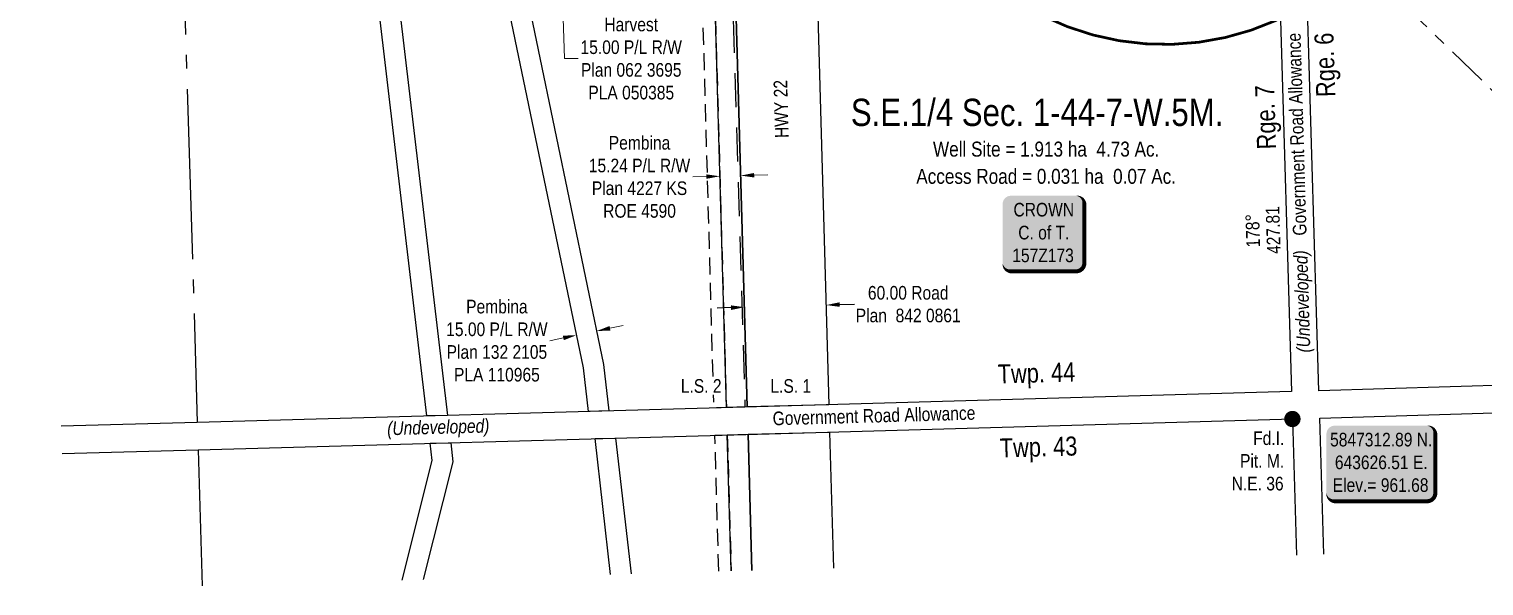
# Model space of a CAD drawing. Extents: x 639876 to 647027, y 5844013 to 5848342.
# Drawn here: x 642698 to 643767, y 5847190 to 5847599 of the extents above; entities that cross this region are included whole.
import ezdxf
from ezdxf.enums import TextEntityAlignment as Align

# ---------------------------------------------------------------- set-up
doc = ezdxf.new("R2010")
doc.units = 0
doc.header["$LTSCALE"] = 5
doc.header["$PDSIZE"] = 0.5
for name, pattern in [('foc-BUFFER', [16.75, 15, -1.75]), ('foc-DRILLPATH', [14.75, 6, -1.75, 1.75, -1.75, 1.75, -1.75]), ('foc-FLOWLINE', [3.75, 2.5, -1.25]), ('foc-LSD', [8, 5, -3]), ('foc-QUARTERLINE', [33, 25, -3, 2, -3])]:
    doc.linetypes.add(name, pattern=pattern)
doc.layers.get('Defpoints').update_dxf_attribs({"color": 9})
for name, color, linetype in [('AS-OWNER', 7, 'Continuous'), ('AUX-BUFFER', 7, 'foc-BUFFER'), ('C-SYMBOL', 7, 'Continuous'), ('D-TXT', 6, 'Continuous'), ('DETAIL-T', 7, 'Continuous'), ('F-EZE', 190, 'foc-FLOWLINE'), ('F-RW', 190, 'Continuous'), ('L-AREAREQUIRED', 7, 'Continuous'), ('L-AREAWORK', 5, 'Continuous'), ('L-BD', 7, 'Continuous'), ('L-MON', 1, 'Continuous'), ('L-QSEC', 8, 'foc-QUARTERLINE'), ('L-ROAD-T', 7, 'Continuous'), ('L-SEC', 7, 'Continuous'), ('L-SECTION-LSD', 7, 'foc-LSD'), ('L-TITLEDB', 4, 'Continuous'), ('L-TITLEDB-T', 4, 'Continuous'), ('P-PDRILLPATH', 12, 'foc-DRILLPATH')]:
    doc.layers.add(name, color=color, linetype=linetype)
doc.layers.add('F-RW-T', color=190, linetype='Continuous', lineweight=9)
doc.layers.add('T-TEXT', color=48, linetype='Continuous', lineweight=18)
doc.styles.add('100L', font='ARIALN.TTF', dxfattribs={"height": 11})
doc.styles.add('175L', font='ARIALN.TTF', dxfattribs={"height": 20})
doc.styles.add('80', font='ARIALN.TTF', dxfattribs={"height": 10})
doc.styles.add('80CG', font='ARIALN.TTF', dxfattribs={"height": 10})
doc.styles.add('80L', font='ARIALN.TTF', dxfattribs={"height": 10})
doc.styles.add('80LS', font='ARIALNI.TTF', dxfattribs={"height": 10})
doc.dimstyles.new('Compass 5 000', dxfattribs={"dimscale": 5, "dimtxt": 9, "dimasz": 2, "dimexe": 0.2, "dimexo": 0.0625, "dimgap": 0.5, "dimtad": 0, "dimtih": 1, "dimtoh": 1, "dimzin": 0, "dimdsep": 46, "dimtxsty": '80CG', "dimcen": 0.1, "dimse1": 1, "dimse2": 1, "dimclrd": 256, "dimclrt": 256, "dimaunit": 1, "dimadec": 4, "dimazin": 0, "dimtfac": 0.06, "dimtofl": 0, "dimtmove": 0, "dimatfit": 1, "dimfxl": 0.2, "dimtolj": 1, "dimtzin": 0, "dimlwd": -1, "dimarcsym": 0})

# ---------------------------------------------------------------- blocks, each defined once
blk = doc.blocks.new('*D496')
at = {"layer": 'Defpoints', "color": 0, "transparency": 16777216}
for p in [(643281.5, 5847481.1), (643221.6, 5847479.4), (643283.9, 5847396.6)]:
    blk.add_point(p, dxfattribs=at)
at = {"layer": 'L-TITLEDB-T', "transparency": 16777216}
for p, q in [((643213.9, 5847394.7), (643203.9, 5847394.4)), ((643293.9, 5847396.9), (643304.7, 5847397.2))]:
    blk.add_line(p, q, dxfattribs=at)
for points in [[(643213.9, 5847396.4), (643214, 5847393), (643223.9, 5847395)], [(643293.8, 5847398.6), (643293.9, 5847395.3), (643283.9, 5847396.6)]]:
    blk.add_solid(points, dxfattribs=at)
at = {"layer": 'L-TITLEDB-T', "transparency": 16777216, "insert": (643344.2, 5847397.2), "char_height": 10, "attachment_point": 5, "style": '80CG'}
blk.add_mtext('\\A1;60.00 Road\\PPlan  842 0861', dxfattribs=at)
blk = doc.blocks.new('*D500')
at = {"layer": 'Defpoints', "color": 0, "transparency": 16777216}
for p in [(643097.7, 5847686.4), (643088.9, 5847671.2), (643098.1, 5847671.4)]:
    blk.add_point(p, dxfattribs=at)
at = {"layer": 'F-RW-T', "transparency": 16777216}
for p, q in [((643088.1, 5847696.2), (643087.8, 5847706.2)), ((643089.1, 5847661.2), (643091.6, 5847577.6)), ((643091.6, 5847577.6), (643101.6, 5847577.6))]:
    blk.add_line(p, q, dxfattribs=at)
for points in [[(643089.8, 5847696.2), (643086.5, 5847696.1), (643088.4, 5847686.2)], [(643090.8, 5847661.2), (643087.5, 5847661.1), (643088.9, 5847671.2)]]:
    blk.add_solid(points, dxfattribs=at)
at = {"layer": 'F-RW-T', "transparency": 16777216, "insert": (643140.7, 5847577.6), "char_height": 10, "attachment_point": 5, "style": '80CG'}
blk.add_mtext('\\A1;Harvest\\P15.00 P/L R/W\\PPlan 062 3695\\PPLA 050385', dxfattribs=at)
blk = doc.blocks.new('*D501')
at = {"layer": 'Defpoints', "color": 0, "transparency": 16777216}
for p in [(643071.6, 5847513.7), (643086.3, 5847516.7), (643100.6, 5847374.5)]:
    blk.add_point(p, dxfattribs=at)
at = {"layer": 'F-RW-T', "transparency": 16777216}
for p, q in [((643125.1, 5847379.6), (643134.9, 5847381.6)), ((643090.8, 5847372.4), (643081, 5847370.4))]:
    blk.add_line(p, q, dxfattribs=at)
for points in [[(643090.5, 5847374.1), (643091.2, 5847370.8), (643100.6, 5847374.5)], [(643124.8, 5847381.2), (643125.4, 5847377.9), (643115.3, 5847377.5)]]:
    blk.add_solid(points, dxfattribs=at)
at = {"layer": 'F-RW-T', "transparency": 16777216, "insert": (643042, 5847370.4), "char_height": 10, "attachment_point": 5, "style": '80CG'}
blk.add_mtext('\\A1;Pembina\\P15.00 P/L R/W\\PPlan 132 2105\\PPLA 110965', dxfattribs=at)
blk = doc.blocks.new('*D503')
at = {"layer": 'Defpoints', "color": 0, "transparency": 16777216}
for p in [(643205.8, 5847491.2), (643207.1, 5847445.2), (643222.4, 5847445.7)]:
    blk.add_point(p, dxfattribs=at)
at = {"layer": 'F-RW-T', "transparency": 16777216}
for p, q in [((643195.9, 5847491), (643185.9, 5847490.7)), ((643231.1, 5847491.9), (643241.1, 5847492.2))]:
    blk.add_line(p, q, dxfattribs=at)
for points in [[(643195.8, 5847492.6), (643195.9, 5847489.3), (643205.8, 5847491.2)], [(643231, 5847493.6), (643231.1, 5847490.3), (643221.1, 5847491.7)]]:
    blk.add_solid(points, dxfattribs=at)
at = {"layer": 'F-RW-T', "transparency": 16777216, "insert": (643146.8, 5847490.7), "char_height": 10, "attachment_point": 5, "style": '80CG'}
blk.add_mtext('\\A1;Pembina\\P15.24 P/L R/W\\PPlan 4227 KS\\PROE 4590', dxfattribs=at)
blk = doc.blocks.new('fdia')
at = {"color": 255, "const_width": 1}
blk.add_lwpolyline([(-0.5, 0, 1), (0.5, 0, 1)], format="xyb", close=True, dxfattribs=at)
blk = doc.blocks.new('Fdiaa')
blk.add_blockref('fdia', (0, 0))
blk = doc.blocks.new('fdib')
at = {"color": 1, "const_width": 1.6}
blk.add_lwpolyline([(-0.4, 0, 1), (0.4, 0, 1)], format="xyb", close=True, dxfattribs=at)
at = {"color": 1}
blk.add_circle((0, 0), 0.8, dxfattribs=at)
blk = doc.blocks.new('Fdibb')
blk.add_blockref('fdib', (0, 0))
blk = doc.blocks.new('fdicc')
for name in ['Fdibb', 'Fdiaa']:
    blk.add_blockref(name, (0, 0))
blk = doc.blocks.new('FDI')
blk.add_blockref('fdicc', (0, 0))
blk = doc.blocks.new('*U587')
h = blk.add_hatch(color=255)
edge = h.paths.add_edge_path()
edge.add_line((-24, -28.5), (24, -28.5))
edge.add_arc((24, -22.5), 6, 270, 360)
edge.add_line((30, -22.5), (30, 21))
edge.add_arc((24, 21), 6, 0, 90)
edge.add_line((24, 27), (-24, 27))
edge.add_arc((-24, 21), 6, 90, 180)
edge.add_line((-30, 21), (-30, -22.5))
edge.add_arc((-24, -22.5), 6, 180, 270)
at = {"color": 14, "flags": 128}
blk.add_lwpolyline([(-24, -28.5, 3, 3, 0), (24, -28.5, 3, 3, 0.414214), (30, -22.5, 3, 3, 0), (30, 21, 3, 0, 0.414214), (24, 27, 0, 0, 0), (-24, 27, 0, 0, 0.414214), (-30, 21, 0, 0, 0), (-30, -22.5, 0, 3, 0.414214)], format="xyseb", close=True, dxfattribs=at)
blk.add_lwpolyline([(-28.3, -13.1, 0, 7.5, 0), (0, 0, 0, 0, 0)], format="xyseb", dxfattribs=at)
at = {"color": 14, "style": '80'}
blk.add_attdef('ENTER_TEXT_001', (-26.8, -4.9), '', height=10, dxfattribs=at)
blk = doc.blocks.new('*U517')
h = blk.add_hatch(color=254)
edge = h.paths.add_edge_path()
edge.add_line((-34, -28.5), (34, -28.5))
edge.add_arc((34, -22.5), 6, 270, 360)
edge.add_line((40, -22.5), (40, 21))
edge.add_arc((34, 21), 6, 0, 90)
edge.add_line((34, 27), (-34, 27))
edge.add_arc((-34, 21), 6, 90, 180)
edge.add_line((-40, 21), (-40, -22.5))
edge.add_arc((-34, -22.5), 6, 180, 270)
at = {"color": 1, "flags": 128}
blk.add_lwpolyline([(-34, -28.5, 3, 3, 0), (34, -28.5, 3, 3, 0.414214), (40, -22.5, 3, 3, 0), (40, 21, 3, 0, 0.414214), (34, 27, 0, 0, 0), (-34, 27, 0, 0, 0.414214), (-40, 21, 0, 0, 0), (-40, -22.5, 0, 3, 0.414214)], format="xyseb", close=True, dxfattribs=at)
blk.add_lwpolyline([(-11.9, -8.6, 0, 10, 0), (0, 0, 5, 5, 0)], format="xyseb", dxfattribs=at)
at = {"color": 1, "style": '80'}
blk.add_attdef('ENTER_TEXT_001', (-36, -5), '', height=10, dxfattribs=at)

msp = doc.modelspace()

# ---------------------------------------------------------------- linework, layer by layer
at = {"layer": 'AUX-BUFFER', "color": 251, "linetype": 'foc-BUFFER', "const_width": 1.999, "flags": 128}
msp.add_lwpolyline([(643684.42, 5847932.144, 0.22837763), (643525.852, 5848002.792, 0.41421356), (643331.982, 5847796.961), (643332.43, 5847781.972, 0.41421356), (643538.262, 5847588.101, 0.41421356), (643732.132, 5847793.933), (643731.684, 5847808.922, 0.14508515), (643696.144, 5847916.863, 0.14508515)], format="xyb", dxfattribs=at)
at = {"layer": 'F-EZE', "flags": 128}
msp.add_lwpolyline([(643185.129, 5848226.298), (643187.987, 5848126.131), (643188.861, 5848095.466), (643191.53, 5848000.805), (643191.995, 5847980.187), (643193.025, 5847947.751), (643193.448, 5847932.757), (643199.933, 5847702.654), (643210.598, 5847321.339), (643201.461, 5847321.081), (643193.056, 5847621.601), (643191.593, 5847673.944), (643190.796, 5847702.398), (643189.69, 5847741.632), (643184.311, 5847932.488), (643183.89, 5847947.664), (643182.909, 5847982.231), (643182.327, 5848002.875), (643179.724, 5848095.207), (643178.849, 5848125.866), (643176.693, 5848201.478), (643175.992, 5848226.033)], dxfattribs=at)
at = {"layer": 'F-EZE'}
msp.add_lwpolyline([(643204.99, 5847201.023), (643202.174, 5847300.965), (643211.31, 5847301.223), (643214.127, 5847201.281)], dxfattribs=at)
at = {"layer": 'F-RW'}
for points in [[(643200.358, 5848226.739), (643203.215, 5848126.571), (643204.091, 5848095.898), (643206.868, 5847997.355), (643207.45, 5847976.71), (643208.254, 5847948.2), (643208.677, 5847933.205), (643215.163, 5847703.082), (643225.971, 5847321.772), (643210.598, 5847321.339), (643199.933, 5847702.654), (643193.448, 5847932.757), (643193.025, 5847947.751), (643191.995, 5847980.187), (643191.53, 5848000.805), (643188.861, 5848095.466), (643187.987, 5848126.131), (643185.129, 5848226.298)], [(642698.294, 5848090.086), (642799.003, 5848068.116), (642844.739, 5848058.139), (642862.351, 5848038.973), (642959.857, 5847932.613), (643003.048, 5847811.138), (642983.331, 5847692.076), (642982.514, 5847687.152), (642980.877, 5847677.281), (642970.367, 5847613.912), (643005.655, 5847315.545), (642990.603, 5847315.121), (642955.206, 5847614.252), (642966.049, 5847679.72), (642968.5, 5847694.515), (642987.589, 5847809.77), (642946.716, 5847924.726), (642836.85, 5848044.5), (642799.47, 5848052.652), (642698.761, 5848074.614)], [(643060.244, 5847641.999), (643120.43, 5847352.877), (643124.278, 5847318.887), (643109.236, 5847318.463), (643105.608, 5847350.499), (643045.292, 5847640.242)], [(643125.504, 5847198.781), (643114.088, 5847298.482), (643129.172, 5847298.908), (643140.581, 5847199.206)], [(643214.127, 5847201.281), (643211.31, 5847301.223), (643226.54, 5847301.652), (643229.356, 5847201.71)], [(642972.304, 5847194.459), (642994.527, 5847282.398), (642993.006, 5847295.071), (643008.058, 5847295.495), (643009.747, 5847281.422), (642987.882, 5847194.898)]]:
    msp.add_lwpolyline(points, dxfattribs=at)
at = {"layer": 'L-QSEC'}
for p, q in [((642794.566, 5848214.986), (642821.896, 5847310.374)), ((642822.506, 5847290.169), (642825.372, 5847190.314))]:
    msp.add_line(p, q, dxfattribs=at)
at = {"layer": 'L-SEC'}
for p, q in [((643613.857, 5847735.69), (643625.907, 5847332.997)), ((643646.012, 5847333.599), (643633.982, 5847735.622)), ((644048.252, 5847346.138), (643646.012, 5847333.599)), ((643625.907, 5847332.997), (643224.238, 5847321.645)), ((643224.238, 5847321.645), (642821.896, 5847310.374)), ((643646.611, 5847313.514), (644048.854, 5847326.034)), ((642821.896, 5847310.374), (642721.935, 5847307.579)), ((643224.837, 5847301.622), (643627.17, 5847312.971)), ((643626.509, 5847312.892), (643629.536, 5847212.939)), ((643649.638, 5847213.563), (643646.611, 5847313.514)), ((642822.506, 5847290.169), (643224.837, 5847301.622)), ((642722.542, 5847287.478), (642822.506, 5847290.169))]:
    msp.add_line(p, q, dxfattribs=at)
at = {"layer": 'L-SECTION-LSD'}
msp.add_line((643200.076, 5848126.688), (643224.238, 5847321.645), dxfattribs=at)
at = {"layer": 'L-TITLEDB'}
for points in [[(643260.343, 5848228.476), (643263.153, 5848128.515), (643264.038, 5848097.36), (643275.145, 5847704.712), (643285.92, 5847323.388), (643225.971, 5847321.772), (643215.187, 5847703.018), (643208.816, 5847933.417), (643208.393, 5847948.412), (643207.589, 5847976.922), (643207.007, 5847997.567), (643204.23, 5848096.11), (643203.354, 5848126.783), (643200.502, 5848226.743)], [(643229.356, 5847201.71), (643226.54, 5847301.652), (643286.498, 5847303.344), (643289.314, 5847203.402)]]:
    msp.add_lwpolyline(points, dxfattribs=at)
at = {"layer": 'P-PDRILLPATH', "flags": 128}
msp.add_lwpolyline([(643532.281, 5847787.952), (643789.915, 5847538.122), (646758.356, 5847630.55)], dxfattribs=at)

# ---------------------------------------------------------------- block references
at = {"layer": 'AS-OWNER', "color": 6}
ref = msp.add_blockref('*U587', (643443.626, 5847449.882), dxfattribs=at)
ref.add_attrib('ENTER_TEXT_001', 'CROWN', (643421.566, 5847461.655), dxfattribs={"layer": '0', "color": 14, "height": 10, "style": '80'})
ref.add_attrib('ENTER_TEXT_002', 'C. of T.', (643425.062, 5847444.811), dxfattribs={"layer": '0', "color": 14, "height": 10, "style": '80'})
ref.add_attrib('ENTER_TEXT_003', '157Z173', (643420.673, 5847428.103), dxfattribs={"layer": '0', "color": 14, "height": 10, "style": '80'})
at = {"layer": 'DETAIL-T'}
ref = msp.add_blockref('*U517', (643691.496, 5847280.99), dxfattribs=dict(at, xscale=0.999651449999996, yscale=0.999651449999996, zscale=0.999651449999996))
ref.add_attrib('ENTER_TEXT_001', '5847312.89 N.', (643654.189, 5847292.759), dxfattribs={"layer": '0', "color": 1, "height": 9.99651, "style": '80'})
ref.add_attrib('ENTER_TEXT_002', '643626.51 E.', (643657.711, 5847276.057), dxfattribs={"layer": '0', "color": 1, "height": 9.99651, "style": '80'})
ref.add_attrib('ENTER_TEXT_003', 'Elev.= 961.68', (643656.119, 5847259.355), dxfattribs={"layer": '0', "color": 1, "height": 9.99651, "style": '80'})
at = {"layer": 'L-MON', "xscale": 4.999999999999984, "yscale": 4.999999999999984, "zscale": 4.999999999999984}
msp.add_blockref('FDI', (643626.509, 5847312.892), dxfattribs=at)

# ---------------------------------------------------------------- texts
at = {"layer": 'C-SYMBOL', "color": 3, "insert": (643438.918, 5847548.132), "char_height": 19.99406, "width": 271.94734, "attachment_point": 2, "style": '175L'}
msp.add_mtext('S.E.1/4 Sec. 1-44-7-W.5M.', dxfattribs=at)
at = {"layer": 'D-TXT', "color": 3, "char_height": 14, "attachment_point": 1, "style": '80L'}
for s, width, insert, rotation in [('Rge. 6', 63.86109, (643644.048, 5847549.183), 91.799227), ('Rge. 7', 73.75526, (643600.526, 5847510.702), 91.799227), ('Twp. 44', 101.3954, (643409.73, 5847352.901), 1.615792), ('Twp. 43', 101.3954, (643411.264, 5847298.528), 1.615792)]:
    msp.add_mtext_dynamic_manual_height_columns(s, width=width, gutter_width=47.5, heights=[0], dxfattribs=dict(at, insert=insert, rotation=rotation))
at = {"layer": 'L-AREAREQUIRED', "color": 5, "style": '100L'}
msp.add_text('Well Site = 1.913 ha  4.73 Ac.', height=10.99673, dxfattribs=at).set_placement((643445.566, 5847502.344), align=Align.BOTTOM_CENTER)
at = {"layer": 'L-AREAWORK', "color": 5, "style": '100L'}
msp.add_text('Access Road = 0.031 ha  0.07 Ac.', height=10.99673, dxfattribs=at).set_placement((643445.566, 5847482.35), align=Align.BOTTOM_CENTER)
at = {"layer": 'L-BD', "color": 2, "style": '80L'}
for s, p in [('178°', (643597.368, 5847451.216)), ('427.81', (643612.357, 5847451.664))]:
    msp.add_text(s, height=9.997, rotation=91.7136, dxfattribs=at).set_placement(p, align=Align.MIDDLE)
at = {"layer": 'L-MON', "insert": (643580.876, 5847303.805), "char_height": 10, "attachment_point": 1, "style": '80L'}
msp.add_mtext_dynamic_manual_height_columns('\\pi16.77804;Fd.I.\\P\\pi7.15321;Pit. M.\\P\\pi0.95266;N.E. 36', width=37.7603, gutter_width=50, heights=[0], dxfattribs=at)
at = {"layer": 'L-ROAD-T', "style": '80L'}
msp.add_text('Government Road Allowance', height=10, rotation=91.714013, dxfattribs=at).set_placement((643629.715, 5847522.036), align=Align.MIDDLE_CENTER)
at = {"layer": 'L-TITLEDB-T', "insert": (643246.729, 5847509.168), "char_height": 10, "attachment_point": 1, "rotation": 91.605556, "style": '80L'}
msp.add_mtext_dynamic_manual_height_columns('\\pi-20,l30,t30;HWY 22', width=119.98928, gutter_width=50, heights=[0], dxfattribs=at)
at = {"layer": 'T-TEXT', "style": '80LS'}
for rotation, p in [(91.714013, (643633.575, 5847399.24)), (1.615795, (642998.931, 5847306.996))]:
    msp.add_text('(Undeveloped)', height=10, rotation=rotation, dxfattribs=at).set_placement(p, align=Align.MIDDLE_CENTER)

# ---------------------------------------------------------------- dimensions: what is measured, and where the dimension line sits
at = {"layer": 'F-RW-T'}
for base, p1, p2, angle, text, picture, middle in [((643088.858, 5847671.163), (643097.651, 5847686.433), (643098.089, 5847671.432), 271.672181, 'Harvest\\P15.00 P/L R/W\\PPlan 062 3695\\PPLA 050385', '*D500', (643140.675, 5847577.609)), ((643205.846, 5847491.23), (643222.362, 5847445.667), (643207.133, 5847445.241), 181.602014, 'Pembina\\P15.24 P/L R/W\\PPlan 4227 KS\\PROE 4590', '*D503', (643146.768, 5847490.671)), ((643100.619, 5847374.466), (643086.319, 5847516.742), (643071.637, 5847513.686), 191.759188, 'Pembina\\P15.00 P/L R/W\\PPlan 132 2105\\PPLA 110965', '*D501', (643041.952, 5847370.39))]:
    dim = msp.add_linear_dim(base=base, p1=p1, p2=p2, angle=angle, text=text, dimstyle='Compass 5 000', dxfattribs=at)
    dim.commit()
    dim.dimension.update_dxf_attribs({"geometry": picture, "text_midpoint": middle, "dimtype": 161})
at = {"layer": 'L-TITLEDB-T'}
dim = msp.add_linear_dim(base=(643283.884, 5847396.641), p1=(643221.562, 5847479.443), p2=(643281.522, 5847481.12), angle=1.601937, text='60.00 Road\\PPlan  842 0861', dimstyle='Compass 5 000', dxfattribs=at)
dim.commit()
dim.dimension.update_dxf_attribs({"geometry": '*D496', "text_midpoint": (643344.217, 5847397.223), "dimtype": 161})

# ---------------------------------------------------------------- next in the draw order: texts
at = {"layer": 'L-SECTION-LSD', "char_height": 10, "attachment_point": 1, "style": '100L', "bg_fill": 3, "bg_fill_color": 256, "bg_fill_transparency": 0}
for s, width, insert, box_fill_scale in [('\\pi2.14046;L.S. 2', 30.65342, (643175, 5847342.166), 1.15), ('L.S. 1', 29.99119, (643242.96, 5847342.166), 1.5)]:
    msp.add_mtext_dynamic_manual_height_columns(s, width=width, gutter_width=55, heights=[0], dxfattribs=dict(at, insert=insert, box_fill_scale=box_fill_scale))

# ---------------------------------------------------------------- next in the draw order: texts
at = {"layer": 'L-ROAD-T', "style": '80L'}
msp.add_text('Government Road Allowance', height=10, rotation=1.615795, dxfattribs=at).set_placement((643319.066, 5847315.342), align=Align.MIDDLE_CENTER)

doc.saveas('drawing.dxf')
